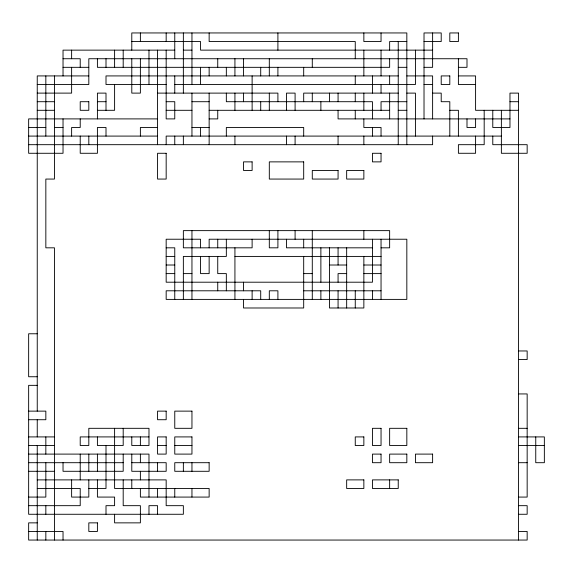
<?xml version="1.0" encoding="UTF-8"?>
<svg xmlns="http://www.w3.org/2000/svg" width="573" height="573" viewBox="0 0 573 573"><rect width="100%" height="100%" fill="white"/><g stroke="black" fill="none" stroke-linecap="round" stroke-linejoin="round"><path stroke-width="0.86" d="M131.79 41.543L200.55 41.543L200.55 50.138L432.615 50.138M406.83 41.543L389.64 41.543L389.64 50.138M424.02 41.543L441.21 41.543L441.21 32.948L424.02 32.948L424.02 118.898M174.765 50.138L63.03 50.138L63.03 75.922M183.36 50.138L191.955 50.138M63.03 58.733L80.22 58.733L80.22 67.328M63.03 67.328L88.815 67.328M398.235 67.328L406.83 67.328M424.02 67.328L432.615 67.328L432.615 32.948M458.4 67.328L466.995 67.328L466.995 58.733L88.815 58.733L88.815 84.518L37.245 84.518M88.815 75.922L37.245 75.922L37.245 411.128M398.235 75.922L106.005 75.922L106.005 84.518L166.17 84.518M406.83 75.922L432.615 75.922L432.615 118.898M458.4 75.922L475.59 75.922L475.59 110.303L518.565 110.303M174.765 84.518L415.425 84.518L415.425 50.138M424.02 84.518L432.615 84.518M475.59 84.518L458.4 84.518L458.4 58.733M37.245 93.113L71.625 93.113L71.625 67.328M157.575 93.113L277.905 93.113L277.905 101.708M398.235 93.113L303.69 93.113L303.69 101.708M406.83 93.113L415.425 93.113L415.425 136.088M432.615 93.113L441.21 93.113L441.21 101.708L449.805 101.708L449.805 136.088M37.245 101.708L54.435 101.708M97.41 101.708L106.005 101.708M166.17 101.708L174.765 101.708L174.765 118.898L166.17 118.898L166.17 50.138M191.955 101.708L209.145 101.708M406.83 101.708L381.045 101.708L381.045 110.303M509.97 101.708L518.565 101.708M37.245 110.303L54.435 110.303M97.41 110.303L114.6 110.303L114.6 84.518M166.17 110.303L191.955 110.303M209.145 110.303L389.64 110.303M398.235 110.303L406.83 110.303M449.805 110.303L458.4 110.303L458.4 136.088M157.575 118.898L28.65 118.898L28.65 153.278L63.03 153.278L63.03 118.898M209.145 118.898L217.74 118.898L217.74 110.303M509.97 118.898L338.07 118.898L338.07 110.303M28.65 127.493L45.84 127.493M54.435 127.493L63.03 127.493M157.575 127.493L140.385 127.493L140.385 136.088M191.955 127.493L209.145 127.493M28.65 136.088L157.575 136.088M501.375 136.088L166.17 136.088L166.17 144.683M28.65 144.683L432.615 144.683L432.615 136.088M166.17 247.823L174.765 247.823L174.765 299.393M372.45 247.823L286.5 247.823L286.5 239.228M381.045 247.823L389.64 247.823L389.64 230.633L183.36 230.633L183.36 247.823L252.12 247.823L252.12 239.228M166.17 256.418L174.765 256.418M234.93 256.418L381.045 256.418M166.17 265.013L174.765 265.013M329.475 265.013L346.665 265.013M363.855 265.013L381.045 265.013M166.17 273.608L174.765 273.608M183.36 273.608L191.955 273.608M303.69 273.608L312.285 273.608M346.665 273.608L338.07 273.608L338.07 282.203M363.855 273.608L381.045 273.608M303.69 290.798L381.045 290.798M37.245 333.773L28.65 333.773L28.65 376.748L37.245 376.748M518.565 350.963L527.16 350.963L527.16 359.558L518.565 359.558M37.245 385.343L28.65 385.343L28.65 514.268L183.36 514.268L183.36 505.673L166.17 505.673L166.17 479.888L37.245 479.888M518.565 393.938L527.16 393.938L527.16 497.078L518.565 497.078M28.65 411.128L45.84 411.128L45.84 419.723L28.65 419.723M518.565 428.318L527.16 428.318M28.65 436.913L54.435 436.913M148.98 436.913L80.22 436.913L80.22 445.508L88.815 445.508L88.815 428.318L148.98 428.318L148.98 445.508L131.79 445.508L131.79 436.913M518.565 436.913L544.35 436.913L544.35 462.698L535.755 462.698L535.755 436.913M28.65 445.508L54.435 445.508M157.575 445.508L166.17 445.508M174.765 445.508L191.955 445.508M518.565 445.508L544.35 445.508M28.65 454.103L148.98 454.103L148.98 497.078M28.65 462.698L123.195 462.698M131.79 462.698L166.17 462.698L166.17 471.293L131.79 471.293L131.79 454.103M518.565 462.698L527.16 462.698M28.65 471.293L54.435 471.293M37.245 488.483L80.22 488.483L80.22 505.673L28.65 505.673M88.815 488.483L106.005 488.483L106.005 445.508M28.65 497.078L45.84 497.078L45.84 462.698M518.565 505.673L527.16 505.673L527.16 514.268L518.565 514.268M37.245 522.863L28.65 522.863L28.65 540.053L527.16 540.053L527.16 531.458L518.565 531.458M28.65 531.458L63.03 531.458L63.03 540.053M518.565 540.053L518.565 93.113L509.97 93.113L509.97 127.493L492.78 127.493L492.78 110.303M501.375 110.303L501.375 153.278L527.16 153.278L527.16 144.683L492.78 144.683L492.78 136.088M484.185 110.303L484.185 144.683L458.4 144.683L458.4 153.278L475.59 153.278L475.59 136.088M475.59 118.898L475.59 127.493L466.995 127.493L466.995 118.898M406.83 144.683L406.83 32.948L131.79 32.948L131.79 50.138M398.235 41.543L398.235 144.683M389.64 58.733L389.64 67.328L97.41 67.328L97.41 58.733M389.64 75.922L389.64 84.518M389.64 93.113L389.64 118.898M389.64 479.888L389.64 488.483M381.045 32.948L381.045 41.543L363.855 41.543L363.855 32.948M381.045 50.138L381.045 75.922M381.045 84.518L381.045 93.113M381.045 136.088L381.045 127.493L363.855 127.493L363.855 118.898M381.045 239.228L381.045 299.393M372.45 75.922L372.45 93.113M372.45 118.898L372.45 101.708L226.335 101.708L226.335 93.113M372.45 127.493L372.45 136.088M372.45 239.228L372.45 282.203L166.17 282.203L166.17 239.228L200.55 239.228L200.55 247.823M372.45 290.798L372.45 299.393M363.855 50.138L363.855 75.922M363.855 93.113L363.855 110.303M363.855 136.088L363.855 144.683M363.855 230.633L363.855 239.228M363.855 256.418L363.855 307.988L329.475 307.988L329.475 247.823M355.26 58.733L355.26 41.543L209.145 41.543L209.145 32.948M355.26 75.922L355.26 84.518M355.26 93.113L355.26 101.708M355.26 110.303L355.26 118.898M355.26 290.798L355.26 307.988M346.665 247.823L346.665 307.988M338.07 93.113L338.07 101.708M338.07 136.088L338.07 144.683M338.07 247.823L338.07 265.013M338.07 290.798L338.07 307.988M329.475 93.113L329.475 101.708M320.88 101.708L320.88 110.303M320.88 247.823L320.88 282.203M320.88 290.798L320.88 299.393M312.285 58.733L312.285 67.328M312.285 93.113L312.285 101.708M312.285 230.633L312.285 299.393M303.69 67.328L303.69 75.922M303.69 136.088L303.69 127.493L226.335 127.493L226.335 136.088M303.69 239.228L303.69 247.823M303.69 256.418L303.69 307.988L243.525 307.988L243.525 299.393M295.095 110.303L295.095 93.113L286.5 93.113L286.5 110.303M295.095 136.088L295.095 144.683M295.095 230.633L295.095 239.228M286.5 136.088L286.5 144.683M277.905 32.948L277.905 50.138M277.905 67.328L277.905 75.922M277.905 230.633L277.905 247.823L269.31 247.823L269.31 230.633M277.905 299.393L277.905 290.798L269.31 290.798L269.31 299.393M269.31 58.733L269.31 75.922M269.31 93.113L269.31 110.303M260.715 67.328L260.715 75.922M260.715 101.708L260.715 110.303M260.715 299.393L260.715 290.798L166.17 290.798L166.17 299.393L406.83 299.393L406.83 239.228L209.145 239.228L209.145 247.823M252.12 75.922L252.12 110.303M252.12 290.798L252.12 299.393M243.525 58.733L243.525 75.922M243.525 93.113L243.525 101.708M243.525 282.203L243.525 290.798M234.93 58.733L234.93 75.922M234.93 93.113L234.93 110.303M234.93 136.088L234.93 144.683M234.93 247.823L234.93 299.393M226.335 67.328L226.335 75.922M226.335 239.228L226.335 256.418L183.36 256.418L183.36 299.393M226.335 290.798L226.335 273.608L217.74 273.608L217.74 256.418M217.74 58.733L217.74 67.328M217.74 239.228L217.74 247.823M217.74 282.203L217.74 290.798M209.145 67.328L209.145 75.922M209.145 93.113L209.145 144.683M209.145 256.418L209.145 273.608L200.55 273.608L200.55 256.418M200.55 67.328L200.55 84.518M200.55 127.493L200.55 136.088M191.955 32.948L191.955 84.518M191.955 93.113L191.955 136.088M191.955 230.633L191.955 299.393M191.955 462.698L191.955 471.293M191.955 488.483L191.955 497.078M183.36 32.948L183.36 93.113M183.36 136.088L183.36 144.683M183.36 462.698L183.36 471.293M174.765 32.948L174.765 58.733M174.765 75.922L174.765 93.113M174.765 136.088L174.765 144.683M174.765 488.483L174.765 497.078M166.17 32.948L166.17 41.543M157.575 50.138L157.575 144.683M157.575 462.698L157.575 471.293M157.575 488.483L157.575 497.078M157.575 514.268L157.575 505.673L148.98 505.673L148.98 514.268M148.98 50.138L148.98 84.518M140.385 32.948L140.385 41.543M140.385 58.733L140.385 93.113L131.79 93.113L131.79 58.733M140.385 436.913L140.385 445.508M140.385 454.103L140.385 462.698M140.385 471.293L140.385 479.888M140.385 488.483L140.385 497.078L209.145 497.078L209.145 488.483L114.6 488.483L114.6 428.318M131.79 479.888L131.79 488.483M123.195 50.138L123.195 67.328M123.195 428.318L123.195 445.508L97.41 445.508L97.41 436.913M123.195 454.103L123.195 471.293L63.03 471.293L63.03 462.698M123.195 479.888L123.195 505.673L140.385 505.673L140.385 522.863L114.6 522.863L114.6 514.268M114.6 50.138L114.6 67.328M106.005 58.733L106.005 67.328M106.005 110.303L106.005 93.113L97.41 93.113L97.41 118.898M106.005 136.088L106.005 127.493L97.41 127.493L97.41 153.278L80.22 153.278L80.22 136.088M106.005 514.268L106.005 505.673L114.6 505.673L114.6 497.078L97.41 497.078L97.41 479.888M97.41 454.103L97.41 471.293M88.815 136.088L88.815 144.683M88.815 454.103L88.815 471.293M88.815 479.888L88.815 497.078L71.625 497.078L71.625 479.888M80.22 118.898L80.22 127.493L71.625 127.493L71.625 136.088M80.22 454.103L80.22 479.888M71.625 50.138L71.625 58.733M54.435 75.922L54.435 179.062L45.84 179.062L45.84 247.823L54.435 247.823L54.435 540.053M45.84 75.922L45.84 136.088M45.84 436.913L45.84 454.103M45.84 505.673L45.84 514.268M45.84 531.458L45.84 540.053M37.245 419.723L37.245 436.913M37.245 445.508L37.245 540.053M458.4 32.948L449.805 32.948L449.805 41.543L458.4 41.543L458.4 32.948M449.805 75.922L441.21 75.922L441.21 84.518L449.805 84.518L449.805 75.922M88.815 101.708L80.22 101.708L80.22 110.303L88.815 110.303L88.815 101.708M166.17 153.278L157.575 153.278L157.575 179.062L166.17 179.062L166.17 153.278M381.045 153.278L372.45 153.278L372.45 161.873L381.045 161.873L381.045 153.278M252.12 161.873L243.525 161.873L243.525 170.468L252.12 170.468L252.12 161.873M303.69 161.873L269.31 161.873L269.31 179.062L303.69 179.062L303.69 161.873M338.07 170.468L312.285 170.468L312.285 179.062L338.07 179.062L338.07 170.468M363.855 170.468L346.665 170.468L346.665 179.062L363.855 179.062L363.855 170.468M166.17 411.128L157.575 411.128L157.575 419.723L166.17 419.723L166.17 411.128M191.955 411.128L174.765 411.128L174.765 428.318L191.955 428.318L191.955 411.128M381.045 428.318L372.45 428.318L372.45 445.508L381.045 445.508L381.045 428.318M406.83 428.318L389.64 428.318L389.64 445.508L406.83 445.508L406.83 428.318M166.17 436.913L157.575 436.913L157.575 454.103L166.17 454.103L166.17 436.913M191.955 436.913L174.765 436.913L174.765 454.103L191.955 454.103L191.955 436.913M363.855 436.913L355.26 436.913L355.26 445.508L363.855 445.508L363.855 436.913M381.045 454.103L372.45 454.103L372.45 462.698L381.045 462.698L381.045 454.103M406.83 454.103L389.64 454.103L389.64 462.698L406.83 462.698L406.83 454.103M432.615 454.103L415.425 454.103L415.425 462.698L432.615 462.698L432.615 454.103M209.145 462.698L174.765 462.698L174.765 471.293L209.145 471.293L209.145 462.698M363.855 479.888L346.665 479.888L346.665 488.483L363.855 488.483L363.855 479.888M398.235 479.888L372.45 479.888L372.45 488.483L398.235 488.483L398.235 479.888M97.41 522.863L88.815 522.863L88.815 531.458L97.41 531.458L97.41 522.863"/></g></svg>
